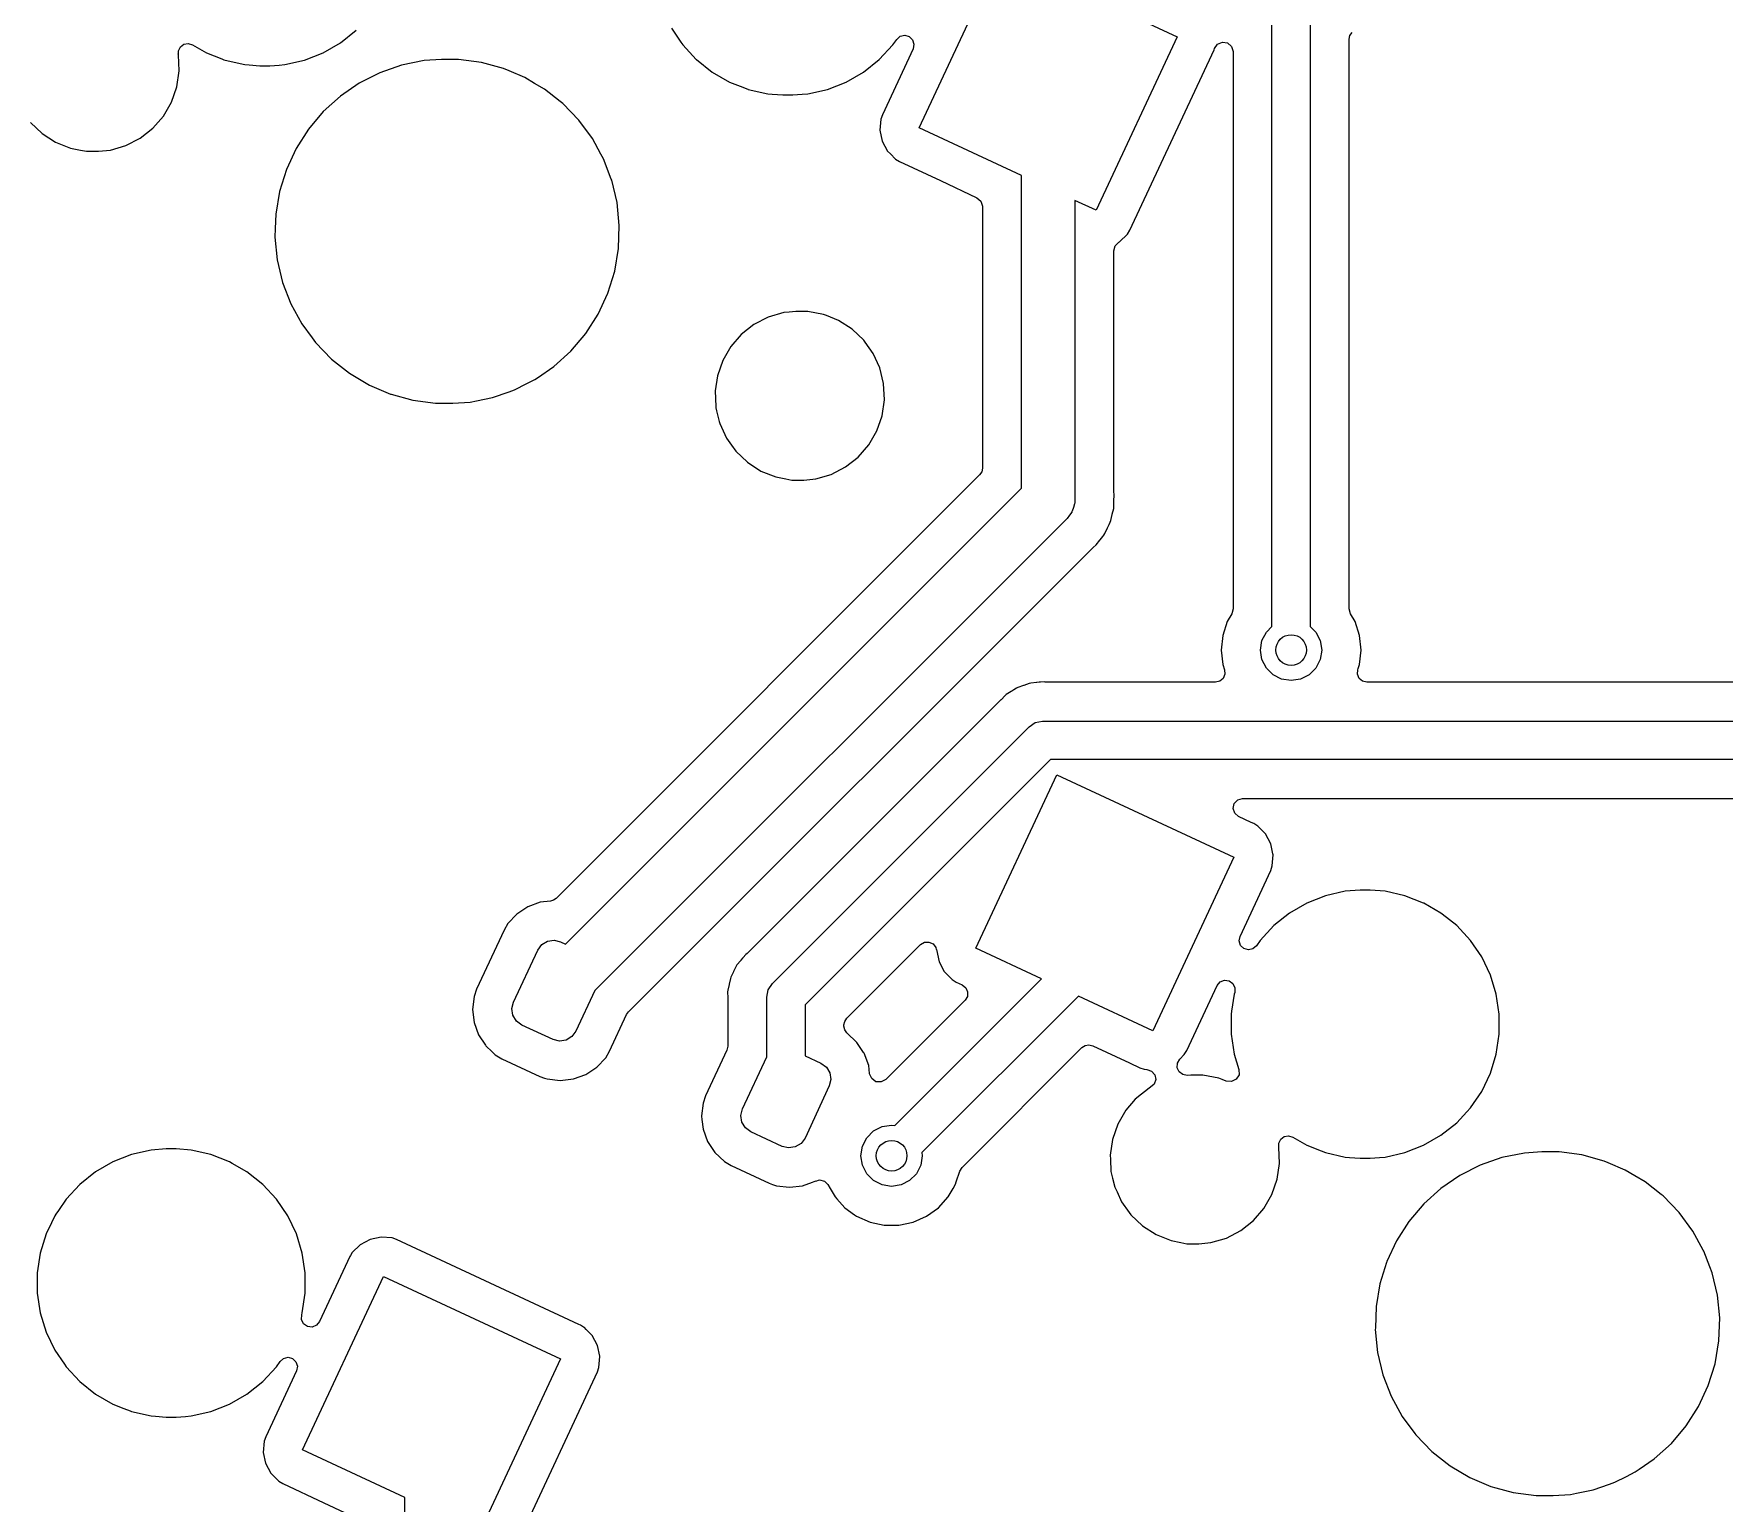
# Model space of a CAD drawing. Extents: x 15 to 269, y -160 to -43.
# Drawn here: x 38.07 to 60.14, y -75.64 to -56.45 of the extents above; entities that cross this region are included whole.
import ezdxf

# ---------------------------------------------------------------- set-up
doc = ezdxf.new("R2010")
doc.units = 0
doc.layers.add('BLACK', color=7, linetype='CONTINUOUS')

msp = doc.modelspace()

# ---------------------------------------------------------------- linework, layer by layer
at = {"layer": 'BLACK', "linetype": 'CONTINUOUS'}
for p, q in [((49.6342, -57.6802), (50.6908, -55.4145)), ((50.6908, -55.4145), (53.0019, -56.4921)), ((54.24, -64.1913), (54.24, -56.1561)), ((54.74, -56.2596), (54.74, -64.1913)), ((42.0798, -56.5702), (42.2849, -56.4066)), ((46.3992, -56.3791), (46.5224, -56.5598)), ((49.3398, -56.5255), (49.3854, -56.4852)), ((49.3854, -56.4852), (49.4448, -56.4714)), ((49.4448, -56.4714), (49.5036, -56.4876)), ((49.5036, -56.4876), (49.5475, -56.5299)), ((53.0019, -56.4921), (51.9453, -58.7579)), ((55.2485, -56.5216), (55.2579, -56.4742)), ((55.2579, -56.4742), (55.2848, -56.434)), ((39.961, -56.7158), (39.9625, -56.7157)), ((39.9616, -56.7276), (39.961, -56.7158)), ((39.9623, -56.6743), (39.9878, -56.623)), ((39.9625, -56.7157), (39.9623, -56.6743)), ((39.9878, -56.623), (40.0337, -56.5886)), ((40.0337, -56.5886), (40.0901, -56.5786)), ((40.0901, -56.5786), (40.1451, -56.595)), ((40.1451, -56.595), (40.3293, -56.7013)), ((40.3293, -56.7013), (40.5271, -56.779)), ((41.6083, -56.7972), (41.8525, -56.7013)), ((41.8525, -56.7013), (42.0798, -56.5702)), ((46.5224, -56.5598), (46.547, -56.5959)), ((46.547, -56.5959), (46.7239, -56.7866)), ((49.1134, -56.7882), (49.2918, -56.5958)), ((49.5546, -56.6478), (49.1528, -57.5094)), ((49.2918, -56.5958), (49.3398, -56.5255)), ((49.5475, -56.5299), (49.566, -56.5879)), ((49.566, -56.5879), (49.5546, -56.6478)), ((52.3856, -59.0169), (53.4833, -56.663)), ((53.4833, -56.663), (53.4902, -56.6428)), ((53.4902, -56.6428), (53.5296, -56.5864)), ((53.5296, -56.5864), (53.5931, -56.5598)), ((53.5931, -56.5598), (53.661, -56.5711)), ((53.661, -56.5711), (53.7124, -56.6168)), ((53.7124, -56.6168), (53.7315, -56.6829)), ((53.7315, -56.6829), (53.7315, -63.9635)), ((55.2485, -63.9635), (55.2485, -56.5216)), ((39.9417, -57.1459), (39.9716, -56.9377)), ((39.9716, -56.9377), (39.9616, -56.7276)), ((39.9616, -56.7276), (39.9616, -56.7276)), ((40.5271, -56.779), (40.5564, -56.7905)), ((40.5564, -56.7905), (40.5735, -56.7972)), ((40.5735, -56.7972), (40.8293, -56.8556)), ((40.8293, -56.8556), (40.8853, -56.8598)), ((40.8853, -56.8598), (41.0254, -56.8703)), ((41.0254, -56.8703), (41.0254, -56.8703)), ((41.0254, -56.8703), (41.1564, -56.8703)), ((41.1564, -56.8703), (41.279, -56.8611)), ((41.1564, -56.8703), (41.1564, -56.8703)), ((41.279, -56.8611), (41.3525, -56.8556)), ((41.3525, -56.8556), (41.6083, -56.7972)), ((42.8762, -56.8625), (42.5923, -56.961)), ((43.1707, -56.8026), (42.8762, -56.8625)), ((43.3954, -56.7876), (43.1707, -56.8026)), ((43.6207, -56.7876), (43.3954, -56.7876)), ((43.3954, -56.7876), (43.3954, -56.7876)), ((43.9185, -56.8276), (43.6207, -56.7876)), ((44.2083, -56.907), (43.9185, -56.8276)), ((43.9185, -56.8276), (43.9185, -56.8276)), ((43.9185, -56.8276), (43.9185, -56.8276)), ((44.2808, -56.9377), (44.2083, -56.907)), ((44.485, -57.0243), (44.2808, -56.9377)), ((46.7239, -56.7866), (46.7254, -56.7882)), ((46.7254, -56.7882), (46.9305, -56.9518)), ((48.9083, -56.9518), (49.1134, -56.7882)), ((39.8729, -57.3447), (39.9417, -57.1459)), ((42.3241, -57.0966), (42.0764, -57.2666)), ((42.5923, -56.961), (42.3241, -57.0966)), ((44.6126, -57.0999), (44.485, -57.0243)), ((44.7435, -57.1774), (44.6126, -57.0999)), ((46.9305, -56.9518), (47.1578, -57.0829)), ((47.1578, -57.0829), (47.2986, -57.1382)), ((47.2986, -57.1382), (47.3978, -57.1771)), ((48.4368, -57.1788), (48.681, -57.0829)), ((48.681, -57.0829), (48.9083, -56.9518)), ((39.7677, -57.5268), (39.8729, -57.3447)), ((42.0764, -57.2666), (41.8535, -57.4682)), ((44.9477, -57.3387), (44.7435, -57.1774)), ((44.9794, -57.3637), (44.9477, -57.3387)), ((45.1883, -57.5797), (44.9794, -57.3637)), ((47.3978, -57.1771), (47.402, -57.1788)), ((47.402, -57.1788), (47.6578, -57.2372)), ((47.6578, -57.2372), (47.7138, -57.2414)), ((47.7138, -57.2414), (47.8539, -57.2519)), ((47.8539, -57.2519), (47.8539, -57.2519)), ((47.8539, -57.2519), (47.9849, -57.2519)), ((47.9849, -57.2519), (48.1075, -57.2427)), ((47.9849, -57.2519), (47.9849, -57.2519)), ((48.1075, -57.2427), (48.181, -57.2372)), ((48.181, -57.2372), (48.4368, -57.1788)), ((39.6299, -57.6858), (39.7677, -57.5268)), ((41.8535, -57.4682), (41.6595, -57.6976)), ((45.3665, -57.8216), (45.1883, -57.5797)), ((49.1331, -57.5671), (49.1215, -57.7128)), ((49.1528, -57.5094), (49.1331, -57.5671)), ((38.0303, -57.6096), (38.1825, -57.7548)), ((38.1825, -57.7548), (38.1825, -57.7548)), ((38.1825, -57.7548), (38.1825, -57.7548)), ((38.1825, -57.7548), (38.3594, -57.8685)), ((39.2776, -57.9122), (39.4646, -57.8158)), ((39.4646, -57.8158), (39.6299, -57.6858)), ((41.6595, -57.6976), (41.4978, -57.9509)), ((45.478, -58.0251), (45.3665, -57.8216)), ((49.1215, -57.7128), (49.1515, -57.8559)), ((50.9681, -58.3022), (49.6342, -57.6802)), ((38.3594, -57.8685), (38.3595, -57.8685)), ((38.3595, -57.8685), (38.5547, -57.9467)), ((38.5547, -57.9467), (38.6835, -57.9715)), ((38.6835, -57.9715), (38.7613, -57.9865)), ((38.7613, -57.9865), (38.7613, -57.9865)), ((38.7613, -57.9865), (38.9189, -57.9865)), ((38.9189, -57.9865), (39.0758, -57.9715)), ((38.9189, -57.9865), (38.9189, -57.9865)), ((39.0758, -57.9715), (39.2776, -57.9122)), ((41.4978, -57.9509), (41.3714, -58.2235)), ((45.5109, -58.0851), (45.478, -58.0251)), ((49.1515, -57.8559), (49.2206, -57.9848)), ((49.2206, -57.9848), (49.2574, -58.0222)), ((49.2574, -58.0222), (49.3231, -58.089)), ((41.3714, -58.2235), (41.2823, -58.5105)), ((45.6135, -58.3515), (45.5109, -58.0851)), ((49.3231, -58.089), (49.3753, -58.1205)), ((49.3753, -58.1205), (49.9113, -58.3705)), ((45.6189, -58.3655), (45.6135, -58.3515)), ((45.6886, -58.6578), (45.6189, -58.3655)), ((49.9113, -58.3705), (50.388, -58.5928)), ((50.9681, -62.3882), (50.9681, -58.3022)), ((41.2823, -58.5105), (41.2324, -58.8063)), ((45.7186, -58.9568), (45.6886, -58.6578)), ((50.388, -58.5928), (50.4401, -58.6385)), ((50.4401, -58.6385), (50.4596, -58.7051)), ((50.4596, -58.7051), (50.4596, -62.1262)), ((51.9453, -58.7579), (51.6681, -58.6286)), ((51.6681, -58.6286), (51.6681, -62.5331)), ((41.2324, -58.8068), (41.226, -58.9959)), ((41.2324, -58.8063), (41.2324, -58.8068)), ((41.226, -58.9959), (41.2223, -59.1071)), ((41.2223, -59.1071), (41.2524, -59.4061)), ((45.7086, -59.2571), (45.7186, -58.9568)), ((52.2499, -59.1716), (52.3541, -59.069)), ((52.3541, -59.069), (52.3856, -59.0169)), ((45.6586, -59.5534), (45.7086, -59.2571)), ((52.1766, -59.2851), (52.1942, -59.2215)), ((52.1766, -62.4397), (52.1766, -59.2851)), ((52.1942, -59.2215), (52.242, -59.1758)), ((52.242, -59.1758), (52.2499, -59.1716)), ((52.2499, -59.1716), (52.2499, -59.1716)), ((52.2499, -59.1716), (52.2499, -59.1716)), ((41.2524, -59.4061), (41.3221, -59.6984)), ((45.5696, -59.8404), (45.6586, -59.5534)), ((41.3221, -59.6984), (41.43, -59.9788)), ((41.43, -59.9788), (41.5745, -60.2423)), ((45.4431, -60.113), (45.5696, -59.8404)), ((41.5745, -60.2423), (41.7081, -60.4237)), ((45.2814, -60.3663), (45.4431, -60.113)), ((47.4764, -60.2481), (47.311, -60.3781)), ((47.6633, -60.1517), (47.4764, -60.2481)), ((47.8651, -60.0924), (47.6633, -60.1517)), ((47.9349, -60.0858), (47.8651, -60.0924)), ((48.0221, -60.0775), (47.9349, -60.0858)), ((48.1797, -60.0775), (48.0221, -60.0775)), ((48.3862, -60.1173), (48.1797, -60.0775)), ((48.1797, -60.0775), (48.1797, -60.0775)), ((48.424, -60.1324), (48.3862, -60.1173)), ((48.3862, -60.1173), (48.3862, -60.1173)), ((48.3862, -60.1173), (48.3862, -60.1173)), ((48.5815, -60.1954), (48.424, -60.1324)), ((48.7585, -60.3092), (48.5815, -60.1954)), ((41.7081, -60.4237), (41.7527, -60.4843)), ((45.0874, -60.5957), (45.2814, -60.3663)), ((47.311, -60.3781), (47.1733, -60.5371)), ((48.9107, -60.4543), (48.7585, -60.3092)), ((48.7585, -60.3092), (48.7585, -60.3092)), ((48.7585, -60.3092), (48.7585, -60.3092)), ((48.93, -60.4814), (48.9107, -60.4543)), ((41.7527, -60.4843), (41.9616, -60.7003)), ((44.8646, -60.7973), (45.0874, -60.5957)), ((47.1733, -60.5371), (47.0681, -60.7192)), ((49.0327, -60.6257), (48.93, -60.4814)), ((49.1201, -60.817), (49.0327, -60.6257)), ((49.0327, -60.6257), (49.0327, -60.6257)), ((49.0327, -60.6257), (49.0327, -60.6257)), ((41.9616, -60.7003), (42.1974, -60.8865)), ((42.1974, -60.8865), (42.456, -61.0396)), ((44.6512, -60.9438), (44.8646, -60.7973)), ((47.0681, -60.7192), (46.9993, -60.918)), ((49.1697, -61.0214), (49.1201, -60.817)), ((42.456, -61.0396), (42.7326, -61.1569)), ((44.0648, -61.2015), (44.2815, -61.1262)), ((44.2815, -61.1262), (44.3486, -61.1029)), ((44.3486, -61.1029), (44.5099, -61.0214)), ((44.5099, -61.0214), (44.6168, -60.9674)), ((44.6168, -60.9674), (44.6512, -60.9438)), ((46.971, -61.1152), (46.9694, -61.1262)), ((46.9694, -61.1262), (46.973, -61.2018)), ((46.9993, -60.918), (46.971, -61.1152)), ((49.1797, -61.2315), (49.1697, -61.0214)), ((42.7326, -61.1569), (42.7326, -61.1569)), ((42.7326, -61.1569), (42.7326, -61.1569)), ((42.7326, -61.1569), (42.7384, -61.1585)), ((42.7384, -61.1585), (43.0224, -61.2363)), ((43.0224, -61.2363), (43.3202, -61.2764)), ((43.3202, -61.2764), (43.5455, -61.2764)), ((43.5455, -61.2764), (43.7703, -61.2613)), ((43.5455, -61.2764), (43.5455, -61.2764)), ((43.7703, -61.2613), (43.8537, -61.2444)), ((43.8537, -61.2444), (44.0648, -61.2015)), ((46.973, -61.2018), (46.9794, -61.3363)), ((46.9794, -61.3363), (46.9888, -61.3751)), ((49.1497, -61.4397), (49.1797, -61.2315)), ((46.9888, -61.3751), (47.0228, -61.5153)), ((47.0228, -61.5153), (47.029, -61.5407)), ((47.029, -61.5407), (47.1163, -61.7321)), ((49.081, -61.6385), (49.1497, -61.4397)), ((47.1163, -61.7321), (47.1817, -61.8238)), ((48.9758, -61.8206), (49.081, -61.6385)), ((47.1817, -61.8238), (47.2384, -61.9034)), ((47.2384, -61.9034), (47.3906, -62.0486)), ((48.6727, -62.1096), (48.838, -61.9796)), ((48.838, -61.9796), (48.9758, -61.8206)), ((50.4232, -62.2139), (44.8933, -67.7438)), ((47.3906, -62.0486), (47.3906, -62.0486)), ((47.3906, -62.0486), (47.3906, -62.0486)), ((47.3906, -62.0486), (47.5675, -62.1623)), ((47.5675, -62.1623), (47.5675, -62.1623)), ((47.5675, -62.1623), (47.7628, -62.2405)), ((48.2839, -62.2653), (48.4857, -62.206)), ((48.4857, -62.206), (48.6727, -62.1096)), ((50.4501, -62.1736), (50.4232, -62.2139)), ((50.4596, -62.1262), (50.4501, -62.1736)), ((45.0167, -68.3395), (50.9681, -62.3882)), ((47.7628, -62.2405), (47.8916, -62.2653)), ((47.8916, -62.2653), (47.9694, -62.2803)), ((47.9694, -62.2803), (47.9694, -62.2803)), ((47.9694, -62.2803), (48.127, -62.2803)), ((48.127, -62.2803), (48.2839, -62.2653)), ((48.127, -62.2803), (48.127, -62.2803)), ((52.1788, -62.463), (52.1766, -62.4397)), ((51.6469, -62.6385), (51.6325, -62.6869)), ((51.6633, -62.5908), (51.6469, -62.6385)), ((51.6641, -62.5806), (51.6633, -62.5908)), ((51.6654, -62.5764), (51.6641, -62.5806)), ((51.6681, -62.5331), (51.6651, -62.5692)), ((51.6651, -62.5692), (51.6654, -62.5764)), ((52.1544, -62.7274), (52.1737, -62.6497)), ((52.1737, -62.6497), (52.1766, -62.6265)), ((52.1737, -62.6497), (52.1737, -62.6497)), ((52.1737, -62.6497), (52.1737, -62.6497)), ((52.1766, -62.5431), (52.1781, -62.4874)), ((52.1766, -62.5464), (52.1766, -62.5431)), ((52.1766, -62.6265), (52.1766, -62.5464)), ((52.1781, -62.4874), (52.1788, -62.4631)), ((52.1788, -62.4631), (52.1788, -62.463)), ((52.1788, -62.4631), (52.1788, -62.4631)), ((51.5655, -62.7806), (45.4007, -68.9455)), ((51.5949, -62.7396), (51.5655, -62.7806)), ((51.6259, -62.6997), (51.5949, -62.7396)), ((51.6282, -62.6928), (51.6259, -62.6997)), ((51.6325, -62.6869), (51.6282, -62.6928)), ((52.0931, -62.9027), (52.113, -62.8624)), ((52.113, -62.8624), (52.1286, -62.8309)), ((52.1286, -62.8309), (52.1286, -62.8309)), ((52.1286, -62.8309), (52.1287, -62.8309)), ((52.1287, -62.8309), (52.1364, -62.8089)), ((52.1364, -62.8089), (52.1536, -62.7307)), ((52.1536, -62.7307), (52.1544, -62.7274)), ((51.945, -63.127), (51.9935, -63.0633)), ((51.9935, -63.0633), (51.9955, -63.0607)), ((51.9955, -63.0607), (52.0305, -63.0172)), ((52.0305, -63.0172), (52.0457, -62.9982)), ((52.0457, -62.9982), (52.058, -62.9784)), ((52.0457, -62.9982), (52.0457, -62.9982)), ((52.0457, -62.9982), (52.0457, -62.9982)), ((52.058, -62.9784), (52.0917, -62.9056)), ((52.058, -62.9784), (52.058, -62.9784)), ((52.058, -62.9784), (52.058, -62.9784)), ((52.0917, -62.9056), (52.0931, -62.9027)), ((45.8391, -69.2262), (51.8969, -63.1684)), ((51.8969, -63.1684), (51.9043, -63.1616)), ((51.9043, -63.1616), (51.945, -63.127)), ((53.7315, -63.9635), (53.7149, -64.0255)), ((55.2651, -64.0255), (55.2485, -63.9635)), ((53.6555, -64.1284), (53.5965, -64.3101)), ((53.7149, -64.0255), (53.6555, -64.1284)), ((54.1664, -64.2649), (54.24, -64.1913)), ((54.74, -64.1913), (54.8136, -64.2649)), ((55.3245, -64.1284), (55.2651, -64.0255)), ((55.3835, -64.3101), (55.3245, -64.1284)), ((53.5965, -64.3101), (53.5765, -64.5)), ((54.09, -64.5), (54.1096, -64.3764)), ((54.1096, -64.3764), (54.1664, -64.2649)), ((54.8136, -64.2649), (54.8704, -64.3764)), ((54.8704, -64.3764), (54.89, -64.5)), ((55.4035, -64.5), (55.3835, -64.3101)), ((53.5765, -64.5), (53.5965, -64.6899)), ((54.1096, -64.6236), (54.09, -64.5)), ((54.1664, -64.7351), (54.1096, -64.6236)), ((54.8704, -64.6236), (54.8136, -64.7351)), ((54.89, -64.5), (54.8704, -64.6236)), ((55.3835, -64.6899), (55.4035, -64.5)), ((53.6012, -64.8699), (53.5572, -64.9075)), ((53.5965, -64.6899), (53.6188, -64.7587)), ((53.6234, -64.8165), (53.6012, -64.8699)), ((53.6188, -64.7587), (53.6234, -64.8165)), ((54.2549, -64.8236), (54.1664, -64.7351)), ((54.3664, -64.8804), (54.2549, -64.8236)), ((54.49, -64.9), (54.3664, -64.8804)), ((54.6136, -64.8804), (54.49, -64.9)), ((54.7251, -64.8236), (54.6136, -64.8804)), ((54.8136, -64.7351), (54.7251, -64.8236)), ((55.3566, -64.8165), (55.3612, -64.7587)), ((55.3788, -64.8699), (55.3566, -64.8165)), ((55.3612, -64.7587), (55.3664, -64.7425)), ((55.3664, -64.7425), (55.3835, -64.6899)), ((55.4228, -64.9075), (55.3788, -64.8699)), ((50.7553, -65.0937), (50.7025, -65.1498)), ((50.7708, -65.0811), (50.7553, -65.0937)), ((50.8363, -65.0407), (50.7708, -65.0811)), ((50.8393, -65.0388), (50.8363, -65.0407)), ((50.8428, -65.0365), (50.8393, -65.0388)), ((50.8675, -65.0203), (50.8428, -65.0365)), ((50.9037, -64.9965), (50.8675, -65.0203)), ((50.9216, -64.9878), (50.9037, -64.9965)), ((50.9947, -64.9636), (50.9216, -64.9878)), ((50.9981, -64.9624), (50.9947, -64.9636)), ((51.0704, -64.9361), (50.9981, -64.9624)), ((51.0898, -64.9318), (51.0704, -64.9361)), ((51.1665, -64.9251), (51.0898, -64.9318)), ((51.1701, -64.9247), (51.1665, -64.9251)), ((51.2012, -64.9211), (51.1701, -64.9247)), ((51.2069, -64.9211), (51.2012, -64.9211)), ((51.2177, -64.9206), (51.2069, -64.9211)), ((51.2676, -64.9162), (51.2177, -64.9206)), ((51.2789, -64.9179), (51.2676, -64.9162)), ((51.2676, -64.9162), (51.2676, -64.9162)), ((51.2918, -64.9198), (51.2789, -64.9179)), ((51.3097, -64.9211), (51.2918, -64.9198)), ((53.5009, -64.9211), (51.3097, -64.9211)), ((53.5572, -64.9075), (53.5009, -64.9211)), ((55.4791, -64.9211), (55.4228, -64.9075)), ((65.4592, -64.9211), (55.4791, -64.9211)), ((50.7, -65.1523), (47.4028, -68.4495)), ((50.7025, -65.1498), (50.7, -65.1523)), ((47.7169, -68.8546), (51.0686, -65.5028)), ((51.0686, -65.5028), (51.1498, -65.4486)), ((51.0686, -65.5028), (51.0686, -65.5028)), ((51.1498, -65.4486), (51.2454, -65.4296)), ((51.2454, -65.4296), (65.4721, -65.4296)), ((51.349, -65.9296), (48.1436, -69.1349)), ((65.3685, -65.9296), (51.349, -65.9296)), ((50.3753, -68.3953), (51.4318, -66.1296)), ((51.4318, -66.1296), (53.7429, -67.2072)), ((53.7321, -66.5686), (53.7465, -66.5038)), ((53.7531, -66.6314), (53.7321, -66.5686)), ((53.7465, -66.5038), (53.7921, -66.4558)), ((53.8035, -66.6744), (53.7531, -66.6314)), ((53.7921, -66.4558), (53.8559, -66.4381)), ((53.8559, -66.4381), (65.1065, -66.4381)), ((53.9693, -66.7517), (53.8035, -66.6744)), ((54.0019, -66.7669), (53.9693, -66.7517)), ((54.054, -66.7984), (54.0019, -66.7669)), ((54.1566, -66.9026), (54.054, -66.7984)), ((54.2257, -67.0315), (54.1566, -66.9026)), ((54.2527, -67.1609), (54.2257, -67.0315)), ((53.7429, -67.2072), (52.6864, -69.473)), ((54.244, -67.3204), (54.2556, -67.1747)), ((54.2556, -67.1747), (54.2527, -67.1609)), ((53.8225, -68.2397), (54.2243, -67.3781)), ((54.2243, -67.3781), (54.244, -67.3204)), ((44.8933, -67.7438), (44.8596, -67.7678)), ((54.9403, -67.7087), (54.6961, -67.8045)), ((55.1961, -67.6503), (54.9403, -67.7087)), ((55.3922, -67.6356), (55.1961, -67.6503)), ((55.3923, -67.6356), (55.3922, -67.6356)), ((55.5232, -67.6356), (55.3923, -67.6356)), ((55.7194, -67.6503), (55.5232, -67.6356)), ((55.5232, -67.6356), (55.5232, -67.6356)), ((55.9752, -67.7087), (55.7194, -67.6503)), ((56.2194, -67.8045), (55.9752, -67.7087)), ((44.3827, -67.9477), (44.265, -68.0724)), ((44.5259, -67.8535), (44.3827, -67.9477)), ((44.6871, -67.7948), (44.5259, -67.8535)), ((44.82, -67.7793), (44.6871, -67.7948)), ((44.8596, -67.7678), (44.82, -67.7793)), ((54.4689, -67.9357), (54.2638, -68.0993)), ((54.6961, -67.8045), (54.4689, -67.9357)), ((56.2226, -67.8064), (56.2194, -67.8045)), ((56.2194, -67.8045), (56.2194, -67.8045)), ((56.2194, -67.8045), (56.2194, -67.8045)), ((56.4466, -67.9357), (56.2226, -67.8064)), ((56.4616, -67.9477), (56.4466, -67.9357)), ((56.6517, -68.0993), (56.4616, -67.9477)), ((44.2133, -68.1591), (43.855, -68.9275)), ((44.265, -68.0724), (44.2133, -68.1591)), ((54.2638, -68.0993), (54.0853, -68.2916)), ((56.8302, -68.2916), (56.6517, -68.0993)), ((56.6517, -68.0993), (56.6517, -68.0993)), ((56.6517, -68.0993), (56.6517, -68.0993)), ((44.6535, -68.4183), (44.7054, -68.3475)), ((44.7054, -68.3475), (44.7804, -68.302)), ((44.7804, -68.302), (44.8672, -68.2886)), ((44.8672, -68.2886), (44.9525, -68.3095)), ((44.9525, -68.3095), (45.0167, -68.3395)), ((48.9245, -69.0732), (49.6499, -68.3478)), ((49.6499, -68.3478), (49.7011, -68.3169)), ((49.7011, -68.3169), (49.7608, -68.3136)), ((49.7608, -68.3136), (49.8151, -68.3386)), ((49.8151, -68.3386), (49.8514, -68.3861)), ((49.8514, -68.3861), (49.8556, -68.4112)), ((49.8556, -68.4112), (49.8589, -68.4105)), ((49.8589, -68.4105), (49.8925, -68.571)), ((51.2305, -68.7941), (50.3753, -68.3953)), ((53.8111, -68.2995), (53.8225, -68.2397)), ((53.8297, -68.3576), (53.8111, -68.2995)), ((53.8736, -68.3999), (53.8297, -68.3576)), ((53.9323, -68.4161), (53.8736, -68.3999)), ((53.9917, -68.4023), (53.9323, -68.4161)), ((54.0374, -68.3619), (53.9917, -68.4023)), ((54.0853, -68.2916), (54.0374, -68.3619)), ((56.978, -68.5084), (56.8302, -68.2916)), ((56.8302, -68.2916), (56.8302, -68.2916)), ((56.8302, -68.2916), (56.8302, -68.2916)), ((44.3365, -69.0981), (44.6535, -68.4183)), ((47.2442, -68.6294), (47.2116, -68.6992)), ((47.2549, -68.6126), (47.2442, -68.6294)), ((47.3043, -68.5536), (47.2549, -68.6126)), ((47.3066, -68.5508), (47.3043, -68.5536)), ((47.3261, -68.5263), (47.3066, -68.5508)), ((47.3301, -68.5223), (47.3261, -68.5263)), ((47.3373, -68.5143), (47.3301, -68.5223)), ((47.3696, -68.4759), (47.3373, -68.5143)), ((47.3891, -68.4613), (47.3696, -68.4759)), ((47.4028, -68.4495), (47.3891, -68.4613)), ((49.8925, -68.571), (49.9616, -68.6999)), ((57.0918, -68.7448), (56.978, -68.5084)), ((47.169, -68.79), (47.1534, -68.8654)), ((47.1755, -68.7712), (47.169, -68.79)), ((47.176, -68.7702), (47.1755, -68.7712)), ((47.2101, -68.7024), (47.176, -68.7702)), ((47.2116, -68.6992), (47.2101, -68.7024)), ((47.6627, -68.9357), (47.7169, -68.8546)), ((47.7169, -68.8546), (47.7169, -68.8546)), ((49.3142, -70.7104), (51.2305, -68.7941)), ((49.9616, -68.6999), (49.9616, -68.6999)), ((49.9616, -68.6999), (50.0642, -68.8041)), ((50.0642, -68.8041), (50.1163, -68.8356)), ((50.1163, -68.8356), (50.1969, -68.8732)), ((53.5231, -68.8818), (53.562, -68.8343)), ((53.562, -68.8343), (53.619, -68.8113)), ((53.619, -68.8113), (53.6801, -68.8185)), ((53.6801, -68.8185), (53.7301, -68.8541)), ((53.7301, -68.8541), (53.757, -68.9094)), ((57.1691, -68.9955), (57.0918, -68.7448)), ((43.8218, -69.0228), (43.8019, -69.1932)), ((43.855, -68.9275), (43.8218, -69.0228)), ((45.4007, -68.9455), (45.1522, -69.4784)), ((47.1349, -68.9438), (47.1328, -68.9636)), ((47.1328, -68.9636), (47.1351, -69.0406)), ((47.1526, -68.8689), (47.1349, -68.9438)), ((47.1351, -69.0406), (47.1351, -69.0442)), ((47.1351, -69.0442), (47.1351, -69.6741)), ((47.1534, -68.8654), (47.1526, -68.8689)), ((47.6436, -69.0314), (47.6627, -68.9357)), ((47.6436, -69.8144), (47.6436, -69.0314)), ((48.6885, -69.3092), (48.9245, -69.0732)), ((50.2322, -69.0733), (49.1979, -70.1076)), ((51.7127, -69.019), (49.6677, -71.064)), ((50.1969, -68.8732), (50.2429, -68.9101)), ((50.2628, -69.0229), (50.2322, -69.0733)), ((50.2429, -68.9101), (50.2666, -68.9641)), ((50.2666, -68.9641), (50.2628, -69.0229)), ((52.6864, -69.473), (51.7127, -69.019)), ((53.1267, -69.732), (53.5231, -68.8818)), ((53.7464, -68.9955), (53.713, -69.2167)), ((53.754, -68.9708), (53.7464, -68.9955)), ((53.757, -68.9094), (53.754, -68.9708)), ((57.2082, -69.2549), (57.1691, -68.9955)), ((43.8019, -69.1932), (43.8218, -69.3635)), ((44.3156, -69.1833), (44.3365, -69.0981)), ((44.329, -69.2701), (44.3156, -69.1833)), ((44.3745, -69.3452), (44.329, -69.2701)), ((45.5924, -69.7376), (45.8144, -69.2615)), ((45.8144, -69.2615), (45.8391, -69.2262)), ((48.1436, -69.1349), (48.1436, -69.7976)), ((53.713, -69.2167), (53.7072, -69.2549)), ((53.7072, -69.2549), (53.7072, -69.5173)), ((57.2082, -69.5173), (57.2082, -69.2549)), ((43.8218, -69.3635), (43.8805, -69.5246)), ((44.4453, -69.3971), (44.3745, -69.3452)), ((44.8532, -69.5873), (44.4453, -69.3971)), ((45.1522, -69.4784), (45.1003, -69.5492)), ((48.6521, -69.3969), (48.6616, -69.3494)), ((48.6521, -69.41), (48.6521, -69.3969)), ((48.6623, -69.4592), (48.6521, -69.41)), ((48.6616, -69.3494), (48.6885, -69.3092)), ((48.691, -69.5002), (48.6623, -69.4592)), ((48.8218, -69.6236), (48.691, -69.5002)), ((53.7072, -69.5173), (53.7464, -69.7767)), ((57.1691, -69.7767), (57.2082, -69.5173)), ((43.8805, -69.5246), (43.9701, -69.6609)), ((43.9701, -69.6609), (43.9747, -69.6679)), ((43.9747, -69.6679), (44.0587, -69.7471)), ((44.9384, -69.6081), (44.8532, -69.5873)), ((45.0252, -69.5948), (44.9384, -69.6081)), ((45.1003, -69.5492), (45.0252, -69.5948)), ((45.5406, -69.8243), (45.5924, -69.7376)), ((47.1235, -69.7265), (46.8458, -70.3221)), ((47.1351, -69.6741), (47.1235, -69.7265)), ((48.9081, -69.7549), (48.8218, -69.6236)), ((50.1939, -71.257), (51.7591, -69.6917)), ((51.7591, -69.6917), (51.801, -69.6642)), ((51.801, -69.6642), (51.8504, -69.6554)), ((51.8504, -69.6554), (51.8992, -69.667)), ((51.8992, -69.667), (52.3788, -69.8906)), ((53.0952, -69.7841), (53.1267, -69.732)), ((44.0587, -69.7471), (44.0994, -69.7855)), ((44.0994, -69.7855), (44.1861, -69.8373)), ((44.1861, -69.8373), (44.6826, -70.0688)), ((45.2797, -70.0433), (45.423, -69.9491)), ((45.423, -69.9491), (45.5406, -69.8243)), ((47.3273, -70.4927), (47.6436, -69.8144)), ((48.1436, -69.7976), (48.3511, -69.8943)), ((48.3511, -69.8943), (48.4219, -69.9462)), ((48.4219, -69.9462), (48.4675, -70.0213)), ((48.916, -69.7668), (48.9081, -69.7549)), ((48.9746, -69.9279), (48.916, -69.7668)), ((48.9868, -70.0322), (48.9746, -69.9279)), ((52.3788, -69.8906), (52.5155, -69.9544)), ((52.5155, -69.9544), (52.5732, -69.9741)), ((53.001, -69.9544), (53.0043, -69.8942)), ((53.0265, -70.0092), (53.001, -69.9544)), ((53.0043, -69.8942), (53.0358, -69.8426)), ((53.0358, -69.8426), (53.0952, -69.7841)), ((53.7464, -69.7767), (53.8081, -69.9768)), ((57.0918, -70.0274), (57.1691, -69.7767)), ((44.6826, -70.0688), (44.7438, -70.0901)), ((44.7438, -70.0901), (44.7779, -70.1019)), ((44.7779, -70.1019), (44.9483, -70.1218)), ((44.9483, -70.1218), (45.1186, -70.1019)), ((45.1186, -70.1019), (45.2797, -70.0433)), ((48.4808, -70.1081), (48.46, -70.1933)), ((48.4675, -70.0213), (48.4808, -70.1081)), ((48.9871, -70.0343), (48.9868, -70.0322)), ((49.0135, -70.0975), (48.9871, -70.0343)), ((49.0695, -70.137), (49.0135, -70.0975)), ((49.1379, -70.1407), (49.0695, -70.137)), ((49.1979, -70.1076), (49.1379, -70.1407)), ((52.5732, -69.9741), (52.6074, -69.9768)), ((52.6074, -69.9768), (52.6673, -69.9979)), ((52.7015, -70.1681), (52.6544, -70.2107)), ((52.6673, -69.9979), (52.7089, -70.0457)), ((52.7214, -70.1079), (52.7015, -70.1681)), ((52.7089, -70.0457), (52.7214, -70.1079)), ((53.0748, -70.0454), (53.0265, -70.0092)), ((53.1345, -70.0544), (53.0748, -70.0454)), ((53.1808, -70.05), (53.1345, -70.0544)), ((53.3385, -70.05), (53.1808, -70.05)), ((53.545, -70.0898), (53.3385, -70.05)), ((53.3385, -70.05), (53.3385, -70.05)), ((53.5916, -70.1084), (53.545, -70.0898)), ((53.545, -70.0898), (53.545, -70.0898)), ((53.545, -70.0898), (53.545, -70.0898)), ((53.6438, -70.1293), (53.5916, -70.1084)), ((53.7123, -70.1362), (53.6438, -70.1293)), ((53.7739, -70.1054), (53.7123, -70.1362)), ((53.8096, -70.0465), (53.7739, -70.1054)), ((53.8081, -69.9768), (53.8083, -69.9777)), ((53.8083, -69.9777), (53.8096, -70.0465)), ((56.978, -70.2638), (57.0918, -70.0274)), ((46.8458, -70.3221), (46.8126, -70.4175)), ((48.46, -70.1933), (48.143, -70.8731)), ((52.4553, -70.3674), (52.332, -70.5096)), ((52.4698, -70.3507), (52.4553, -70.3674)), ((52.4741, -70.3472), (52.4698, -70.3507)), ((52.6351, -70.2206), (52.4741, -70.3472)), ((52.6544, -70.2107), (52.6351, -70.2206)), ((56.8302, -70.4806), (56.978, -70.2638)), ((46.793, -70.5852), (46.7927, -70.5878)), ((46.7927, -70.5878), (46.7977, -70.6305)), ((46.8126, -70.4175), (46.793, -70.5852)), ((47.3064, -70.578), (47.3273, -70.4927)), ((47.3198, -70.6648), (47.3064, -70.578)), ((52.332, -70.5096), (52.2269, -70.6918)), ((56.6517, -70.6729), (56.7828, -70.5316)), ((56.7828, -70.5316), (56.8302, -70.4806)), ((56.8302, -70.4806), (56.8302, -70.4806)), ((56.8302, -70.4806), (56.8302, -70.4806)), ((46.7977, -70.6305), (46.8126, -70.7581)), ((46.8126, -70.7581), (46.8713, -70.9192)), ((47.3653, -70.7398), (47.3198, -70.6648)), ((47.4361, -70.7917), (47.3653, -70.7398)), ((47.844, -70.9819), (47.4361, -70.7917)), ((48.9505, -70.869), (49.039, -70.7805)), ((49.039, -70.7805), (49.1505, -70.7236)), ((49.1505, -70.7236), (49.2741, -70.7041)), ((49.2741, -70.7041), (49.3142, -70.7104)), ((52.2269, -70.6918), (52.1581, -70.8906)), ((56.2194, -70.9677), (56.4466, -70.8365)), ((56.4466, -70.8365), (56.6517, -70.6729)), ((39.6069, -71.0307), (39.3511, -71.0891)), ((39.803, -71.016), (39.6069, -71.0307)), ((39.934, -71.016), (39.803, -71.016)), ((39.803, -71.016), (39.803, -71.016)), ((40.1302, -71.0307), (39.934, -71.016)), ((39.934, -71.016), (39.934, -71.016)), ((40.3859, -71.0891), (40.1302, -71.0307)), ((46.8713, -70.9192), (46.9643, -71.0606)), ((46.9643, -71.0606), (46.9655, -71.0625)), ((46.9655, -71.0625), (46.9666, -71.0635)), ((46.9666, -71.0635), (47.0902, -71.1802)), ((47.9293, -71.0028), (47.844, -70.9819)), ((48.016, -70.9894), (47.9293, -71.0028)), ((48.0911, -70.9439), (48.016, -70.9894)), ((48.143, -70.8731), (48.0911, -70.9439)), ((48.8741, -71.1041), (48.8936, -70.9805)), ((48.8936, -70.9805), (48.9505, -70.869)), ((49.6677, -71.064), (49.6741, -71.1041)), ((52.1581, -70.8906), (52.1282, -71.0981)), ((54.3279, -70.9821), (54.3293, -70.982)), ((54.3284, -70.9939), (54.3279, -70.9821)), ((54.3384, -71.204), (54.3284, -70.9939)), ((54.3284, -70.9939), (54.3284, -70.9939)), ((54.3291, -70.9406), (54.3547, -70.8893)), ((54.3293, -70.982), (54.3291, -70.9406)), ((54.3547, -70.8893), (54.4005, -70.855)), ((54.4005, -70.855), (54.457, -70.8449)), ((54.457, -70.8449), (54.5119, -70.8613)), ((54.5119, -70.8613), (54.6961, -70.9677)), ((54.6961, -70.9677), (54.8826, -71.0408)), ((54.8826, -71.0408), (54.9377, -71.0625)), ((54.9377, -71.0625), (54.9403, -71.0635)), ((54.9403, -71.0635), (55.1961, -71.1219)), ((55.7194, -71.1219), (55.9752, -71.0635)), ((55.9752, -71.0635), (56.2194, -70.9677)), ((57.7623, -71.0539), (57.5375, -71.0689)), ((57.9876, -71.0539), (57.7623, -71.0539)), ((57.7623, -71.0539), (57.7623, -71.0539)), ((58.2854, -71.094), (57.9876, -71.0539)), ((39.1069, -71.185), (38.8797, -71.3161)), ((39.3511, -71.0891), (39.1069, -71.185)), ((40.6302, -71.185), (40.3859, -71.0891)), ((40.6638, -71.2044), (40.6302, -71.185)), ((40.6302, -71.185), (40.6302, -71.185)), ((40.6302, -71.185), (40.6302, -71.185)), ((40.8574, -71.3161), (40.6638, -71.2044)), ((47.0902, -71.1802), (47.177, -71.2319)), ((47.177, -71.2319), (47.6734, -71.4634)), ((48.8936, -71.2277), (48.8741, -71.1041)), ((48.9505, -71.3392), (48.8936, -71.2277)), ((49.6545, -71.2277), (49.5977, -71.3392)), ((49.6741, -71.1041), (49.6545, -71.2277)), ((50.1636, -71.3063), (50.1939, -71.257)), ((52.1282, -71.0981), (52.1281, -71.0988)), ((52.1281, -71.0988), (52.1305, -71.148)), ((52.1305, -71.148), (52.1381, -71.3089)), ((54.3085, -71.4122), (54.3384, -71.204)), ((55.1961, -71.1219), (55.2522, -71.1261)), ((55.2522, -71.1261), (55.3922, -71.1366)), ((55.3922, -71.1366), (55.3923, -71.1366)), ((55.3923, -71.1366), (55.5232, -71.1366)), ((55.5232, -71.1366), (55.6458, -71.1274)), ((55.5232, -71.1366), (55.5232, -71.1366)), ((55.6458, -71.1274), (55.7194, -71.1219)), ((56.9592, -71.2274), (56.691, -71.3629)), ((57.243, -71.1288), (56.9592, -71.2274)), ((57.5375, -71.0689), (57.243, -71.1288)), ((58.5752, -71.1733), (58.2854, -71.094)), ((58.2854, -71.094), (58.2854, -71.094)), ((58.2854, -71.094), (58.2854, -71.094)), ((58.6276, -71.1956), (58.5752, -71.1733)), ((58.8518, -71.2906), (58.6276, -71.1956)), ((38.6745, -71.4797), (38.4961, -71.672)), ((38.8797, -71.3161), (38.6745, -71.4797)), ((41.0625, -71.4797), (40.8574, -71.3161)), ((40.8574, -71.3161), (40.8574, -71.3161)), ((41.241, -71.672), (41.0625, -71.4797)), ((41.0625, -71.4797), (41.0625, -71.4797)), ((41.0625, -71.4797), (41.0625, -71.4797)), ((47.6734, -71.4634), (47.7203, -71.4797)), ((47.7203, -71.4797), (47.7688, -71.4966)), ((47.7688, -71.4966), (47.9391, -71.5165)), ((47.9391, -71.5165), (48.1094, -71.4966)), ((48.1094, -71.4966), (48.2422, -71.4482)), ((48.2422, -71.4482), (48.2841, -71.433)), ((48.2841, -71.433), (48.2847, -71.4344)), ((48.2847, -71.4344), (48.3308, -71.4196)), ((48.3308, -71.4196), (48.3955, -71.435)), ((48.3955, -71.435), (48.443, -71.4815)), ((48.443, -71.4815), (48.4714, -71.5307)), ((49.039, -71.4277), (48.9505, -71.3392)), ((49.1505, -71.4845), (49.039, -71.4277)), ((49.2741, -71.5041), (49.1505, -71.4845)), ((49.3977, -71.4845), (49.2741, -71.5041)), ((49.5092, -71.4277), (49.3977, -71.4845)), ((49.5977, -71.3392), (49.5092, -71.4277)), ((50.0769, -71.5305), (50.1086, -71.4756)), ((50.1086, -71.4756), (50.1185, -71.4451)), ((50.1185, -71.4451), (50.1636, -71.3063)), ((52.1381, -71.3089), (52.1599, -71.3987)), ((52.1599, -71.3987), (52.1877, -71.5133)), ((54.2397, -71.611), (54.3085, -71.4122)), ((56.691, -71.3629), (56.4432, -71.533)), ((58.9791, -71.366), (58.8518, -71.2906)), ((59.1104, -71.4438), (58.9791, -71.366)), ((59.3211, -71.6102), (59.1104, -71.4438)), ((38.4961, -71.672), (38.3971, -71.8173)), ((41.241, -71.6721), (41.241, -71.672)), ((41.3888, -71.8888), (41.241, -71.6721)), ((41.241, -71.6721), (41.241, -71.6721)), ((48.4714, -71.5307), (48.535, -71.641)), ((48.535, -71.641), (48.5591, -71.6678)), ((48.5591, -71.6678), (48.6628, -71.7829)), ((49.8853, -71.7829), (50.0131, -71.641)), ((50.0131, -71.641), (50.0769, -71.5305)), ((52.1877, -71.5133), (52.2167, -71.5767)), ((52.2167, -71.5767), (52.2751, -71.7046)), ((52.2751, -71.7046), (52.3758, -71.846)), ((54.1345, -71.7932), (54.2397, -71.611)), ((56.4432, -71.533), (56.2204, -71.7345)), ((59.3462, -71.63), (59.3211, -71.6102)), ((59.5551, -71.846), (59.3462, -71.63)), ((38.3483, -71.8888), (38.3034, -71.982)), ((38.362, -71.8688), (38.3483, -71.8888)), ((38.3971, -71.8173), (38.362, -71.8688)), ((41.5026, -72.1252), (41.3888, -71.8888)), ((48.6628, -71.7829), (48.7908, -71.8759)), ((48.7908, -71.8759), (48.8173, -71.8952)), ((48.8173, -71.8952), (48.9918, -71.9729)), ((49.5564, -71.9729), (49.7308, -71.8952)), ((49.7308, -71.8952), (49.8853, -71.7829)), ((52.3758, -71.846), (52.3971, -71.8759)), ((52.3971, -71.8759), (52.5493, -72.0211)), ((53.9968, -71.9521), (54.1345, -71.7932)), ((56.2204, -71.7345), (56.0264, -71.964)), ((59.7333, -72.0879), (59.5551, -71.846)), ((38.2345, -72.1252), (38.1571, -72.3759)), ((38.3034, -71.982), (38.2345, -72.1252)), ((41.5799, -72.3759), (41.5026, -72.1252)), ((42.6073, -72.1669), (42.4642, -72.1969)), ((42.7531, -72.1785), (42.6073, -72.1669)), ((48.9918, -71.9729), (49.1786, -72.0126)), ((49.1786, -72.0126), (49.1786, -72.0126)), ((49.1786, -72.0126), (49.3696, -72.0126)), ((49.3696, -72.0126), (49.5564, -71.9729)), ((49.3696, -72.0126), (49.3696, -72.0126)), ((49.5564, -71.9729), (49.5564, -71.9729)), ((49.5564, -71.9729), (49.5564, -71.9729)), ((52.5493, -72.0211), (52.5493, -72.0211)), ((52.5493, -72.0211), (52.5494, -72.0211)), ((52.5494, -72.0211), (52.7263, -72.1348)), ((52.7263, -72.1348), (52.7263, -72.1348)), ((52.7263, -72.1348), (52.9216, -72.213)), ((53.6445, -72.1786), (53.8315, -72.0822)), ((53.8315, -72.0822), (53.9968, -71.9521)), ((56.0264, -71.964), (55.8647, -72.2173)), ((59.8694, -72.3361), (59.7333, -72.0879)), ((38.1571, -72.3759), (38.118, -72.6354)), ((41.619, -72.6354), (41.5799, -72.3759)), ((42.2311, -72.3685), (42.2077, -72.4073)), ((42.3353, -72.2659), (42.2311, -72.3685)), ((42.4642, -72.1969), (42.3353, -72.2659)), ((42.8107, -72.1982), (42.7531, -72.1785)), ((45.1917, -73.3085), (42.8107, -72.1982)), ((52.9216, -72.213), (53.0504, -72.2378)), ((53.0504, -72.2378), (53.1281, -72.2528)), ((53.1281, -72.2528), (53.1281, -72.2528)), ((53.1281, -72.2528), (53.2857, -72.2528)), ((53.2857, -72.2528), (53.2858, -72.2528)), ((53.2858, -72.2528), (53.4427, -72.2378)), ((53.4427, -72.2378), (53.6445, -72.1786)), ((55.8647, -72.2173), (55.7408, -72.4842)), ((59.8778, -72.3514), (59.8694, -72.3361)), ((59.9564, -72.5556), (59.8778, -72.3514)), ((42.1996, -72.4206), (41.8032, -73.2708)), ((42.2005, -72.4191), (42.1996, -72.4206)), ((42.2077, -72.4073), (42.2005, -72.4191)), ((55.7352, -72.4996), (55.6492, -72.7768)), ((55.7382, -72.4898), (55.7352, -72.4996)), ((55.7408, -72.4842), (55.7382, -72.4898)), ((59.9858, -72.6319), (59.9564, -72.5556)), ((38.118, -72.6354), (38.118, -72.8977)), ((41.5834, -74.9454), (42.6399, -72.6796)), ((41.619, -72.8977), (41.619, -72.6354)), ((42.6399, -72.6796), (44.951, -73.7573)), ((55.6492, -72.7768), (55.5993, -73.0726)), ((60.0554, -72.9242), (59.9858, -72.6319)), ((38.118, -72.8977), (38.1571, -73.1571)), ((41.5799, -73.1571), (41.619, -72.8977)), ((60.0855, -73.2231), (60.0554, -72.9242)), ((38.1571, -73.1571), (38.2345, -73.4079)), ((41.5693, -73.2432), (41.5723, -73.1818)), ((41.5961, -73.2985), (41.5693, -73.2432)), ((41.5723, -73.1818), (41.5799, -73.1571)), ((41.8032, -73.2708), (41.7642, -73.3183)), ((55.5992, -73.0731), (55.5897, -73.3561)), ((55.5993, -73.0726), (55.5992, -73.0731)), ((60.0755, -73.5235), (60.0855, -73.2231)), ((38.2345, -73.4079), (38.3483, -73.6442)), ((41.6462, -73.3341), (41.5961, -73.2985)), ((41.7072, -73.3413), (41.6462, -73.3341)), ((41.7642, -73.3183), (41.7072, -73.3413)), ((45.21, -73.317), (45.1917, -73.3085)), ((45.2502, -73.3413), (45.21, -73.317)), ((45.2621, -73.3485), (45.2502, -73.3413)), ((45.2867, -73.3735), (45.2621, -73.3485)), ((45.3647, -73.4527), (45.2867, -73.3735)), ((45.4337, -73.5816), (45.3647, -73.4527)), ((55.5897, -73.3561), (55.5892, -73.3735)), ((55.5892, -73.3735), (55.6192, -73.6724)), ((38.3483, -73.6442), (38.4729, -73.827)), ((45.4627, -73.72), (45.4337, -73.5816)), ((55.6192, -73.6724), (55.6889, -73.9647)), ((60.0255, -73.8198), (60.0755, -73.5235)), ((38.4729, -73.827), (38.4961, -73.861)), ((38.4961, -73.861), (38.674, -74.0527)), ((41.0625, -74.0533), (41.241, -73.861)), ((41.5037, -73.913), (41.102, -74.7746)), ((41.241, -73.861), (41.2889, -73.7907)), ((41.2889, -73.7907), (41.3346, -73.7503)), ((41.3346, -73.7503), (41.3939, -73.7366)), ((41.3939, -73.7366), (41.4527, -73.7528)), ((41.4527, -73.7528), (41.4966, -73.795)), ((41.4966, -73.795), (41.5151, -73.8531)), ((41.5151, -73.8531), (41.5037, -73.913)), ((44.951, -73.7573), (43.8945, -76.0231)), ((44.3348, -76.2821), (45.4324, -73.9281)), ((45.4324, -73.9281), (45.4521, -73.8705)), ((45.4521, -73.8705), (45.4637, -73.7247)), ((45.4637, -73.7247), (45.4627, -73.72)), ((59.9364, -74.1068), (60.0255, -73.8198)), ((38.674, -74.0527), (38.6745, -74.0533)), ((38.6745, -74.0533), (38.8797, -74.2169)), ((40.8574, -74.2169), (41.0625, -74.0533)), ((55.6889, -73.9647), (55.7969, -74.2452)), ((59.81, -74.3793), (59.9364, -74.1068)), ((38.8797, -74.2169), (39.1069, -74.3481)), ((39.1069, -74.3481), (39.2477, -74.4034)), ((40.3859, -74.444), (40.6302, -74.3481)), ((40.6302, -74.3481), (40.8574, -74.2169)), ((55.7969, -74.2452), (55.9413, -74.5087)), ((39.2477, -74.4034), (39.3342, -74.4373)), ((39.3342, -74.4373), (39.3511, -74.444)), ((39.3511, -74.444), (39.6069, -74.5023)), ((39.6069, -74.5023), (39.6629, -74.5065)), ((39.6629, -74.5065), (39.803, -74.517)), ((39.803, -74.517), (39.803, -74.517)), ((39.803, -74.517), (39.934, -74.517)), ((39.934, -74.517), (40.0566, -74.5078)), ((39.934, -74.517), (39.934, -74.517)), ((40.0566, -74.5078), (40.1302, -74.5023)), ((40.1302, -74.5023), (40.3859, -74.444)), ((55.9413, -74.5087), (56.1068, -74.7333)), ((59.6483, -74.6326), (59.81, -74.3793)), ((41.102, -74.7746), (41.0823, -74.8322)), ((56.1068, -74.7333), (56.1196, -74.7506)), ((56.1196, -74.7506), (56.3284, -74.9666)), ((59.4543, -74.8621), (59.6483, -74.6326)), ((41.0823, -74.8322), (41.0707, -74.978)), ((41.0707, -74.978), (41.1006, -75.1211)), ((42.9172, -75.5674), (41.5834, -74.9454)), ((56.3284, -74.9666), (56.5643, -75.1528)), ((59.2314, -75.0636), (59.4543, -74.8621)), ((41.1006, -75.1211), (41.1697, -75.25)), ((41.1697, -75.25), (41.2045, -75.2854)), ((56.5643, -75.1528), (56.8228, -75.306)), ((58.869, -75.2917), (58.9837, -75.2337)), ((58.9837, -75.2337), (59.0337, -75.1994)), ((59.0337, -75.1994), (59.2314, -75.0636)), ((41.2045, -75.2854), (41.2722, -75.3542)), ((41.2722, -75.3542), (41.3244, -75.3857)), ((41.3244, -75.3857), (41.8604, -75.6356)), ((56.8228, -75.306), (57.0995, -75.4233)), ((57.0995, -75.4233), (57.0995, -75.4233)), ((57.0995, -75.4233), (57.0995, -75.4233)), ((57.0995, -75.4233), (57.1625, -75.4405)), ((57.1625, -75.4405), (57.3893, -75.5026)), ((58.216, -75.5116), (58.4316, -75.4678)), ((58.4316, -75.4678), (58.6483, -75.3926)), ((58.6483, -75.3926), (58.7155, -75.3692)), ((58.7155, -75.3692), (58.869, -75.2917)), ((41.8604, -75.6356), (42.3371, -75.8579)), ((42.9172, -79.4832), (42.9172, -75.5674)), ((57.3893, -75.5026), (57.6871, -75.5427)), ((57.6871, -75.5427), (57.9124, -75.5427)), ((57.9124, -75.5427), (58.1371, -75.5277)), ((57.9124, -75.5427), (57.9124, -75.5427)), ((58.1371, -75.5277), (58.216, -75.5116))]:
    msp.add_line(p, q, dxfattribs=at)
at = {"layer": 'BLACK'}
for centre in [(54.49, -64.5), (49.2741, -71.1041)]:
    msp.add_circle(centre, 0.2, dxfattribs=at)

doc.saveas('drawing.dxf')
